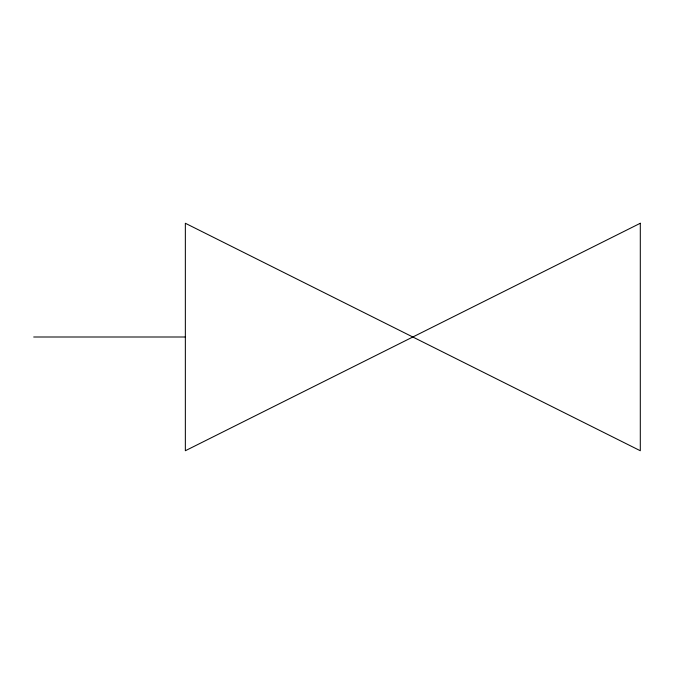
<?xml version="1.0" encoding="UTF-8"?>
<svg xmlns="http://www.w3.org/2000/svg" width="674" height="674" viewBox="0 0 674 674"><rect width="100%" height="100%" fill="white"/><g stroke="black" fill="none" stroke-linecap="round" stroke-linejoin="round"><path stroke-width="1.01" d="M33.7 337L185.35 337M640.3 223.263L185.35 450.738L185.35 223.263L640.3 450.738L640.3 223.263"/></g></svg>
